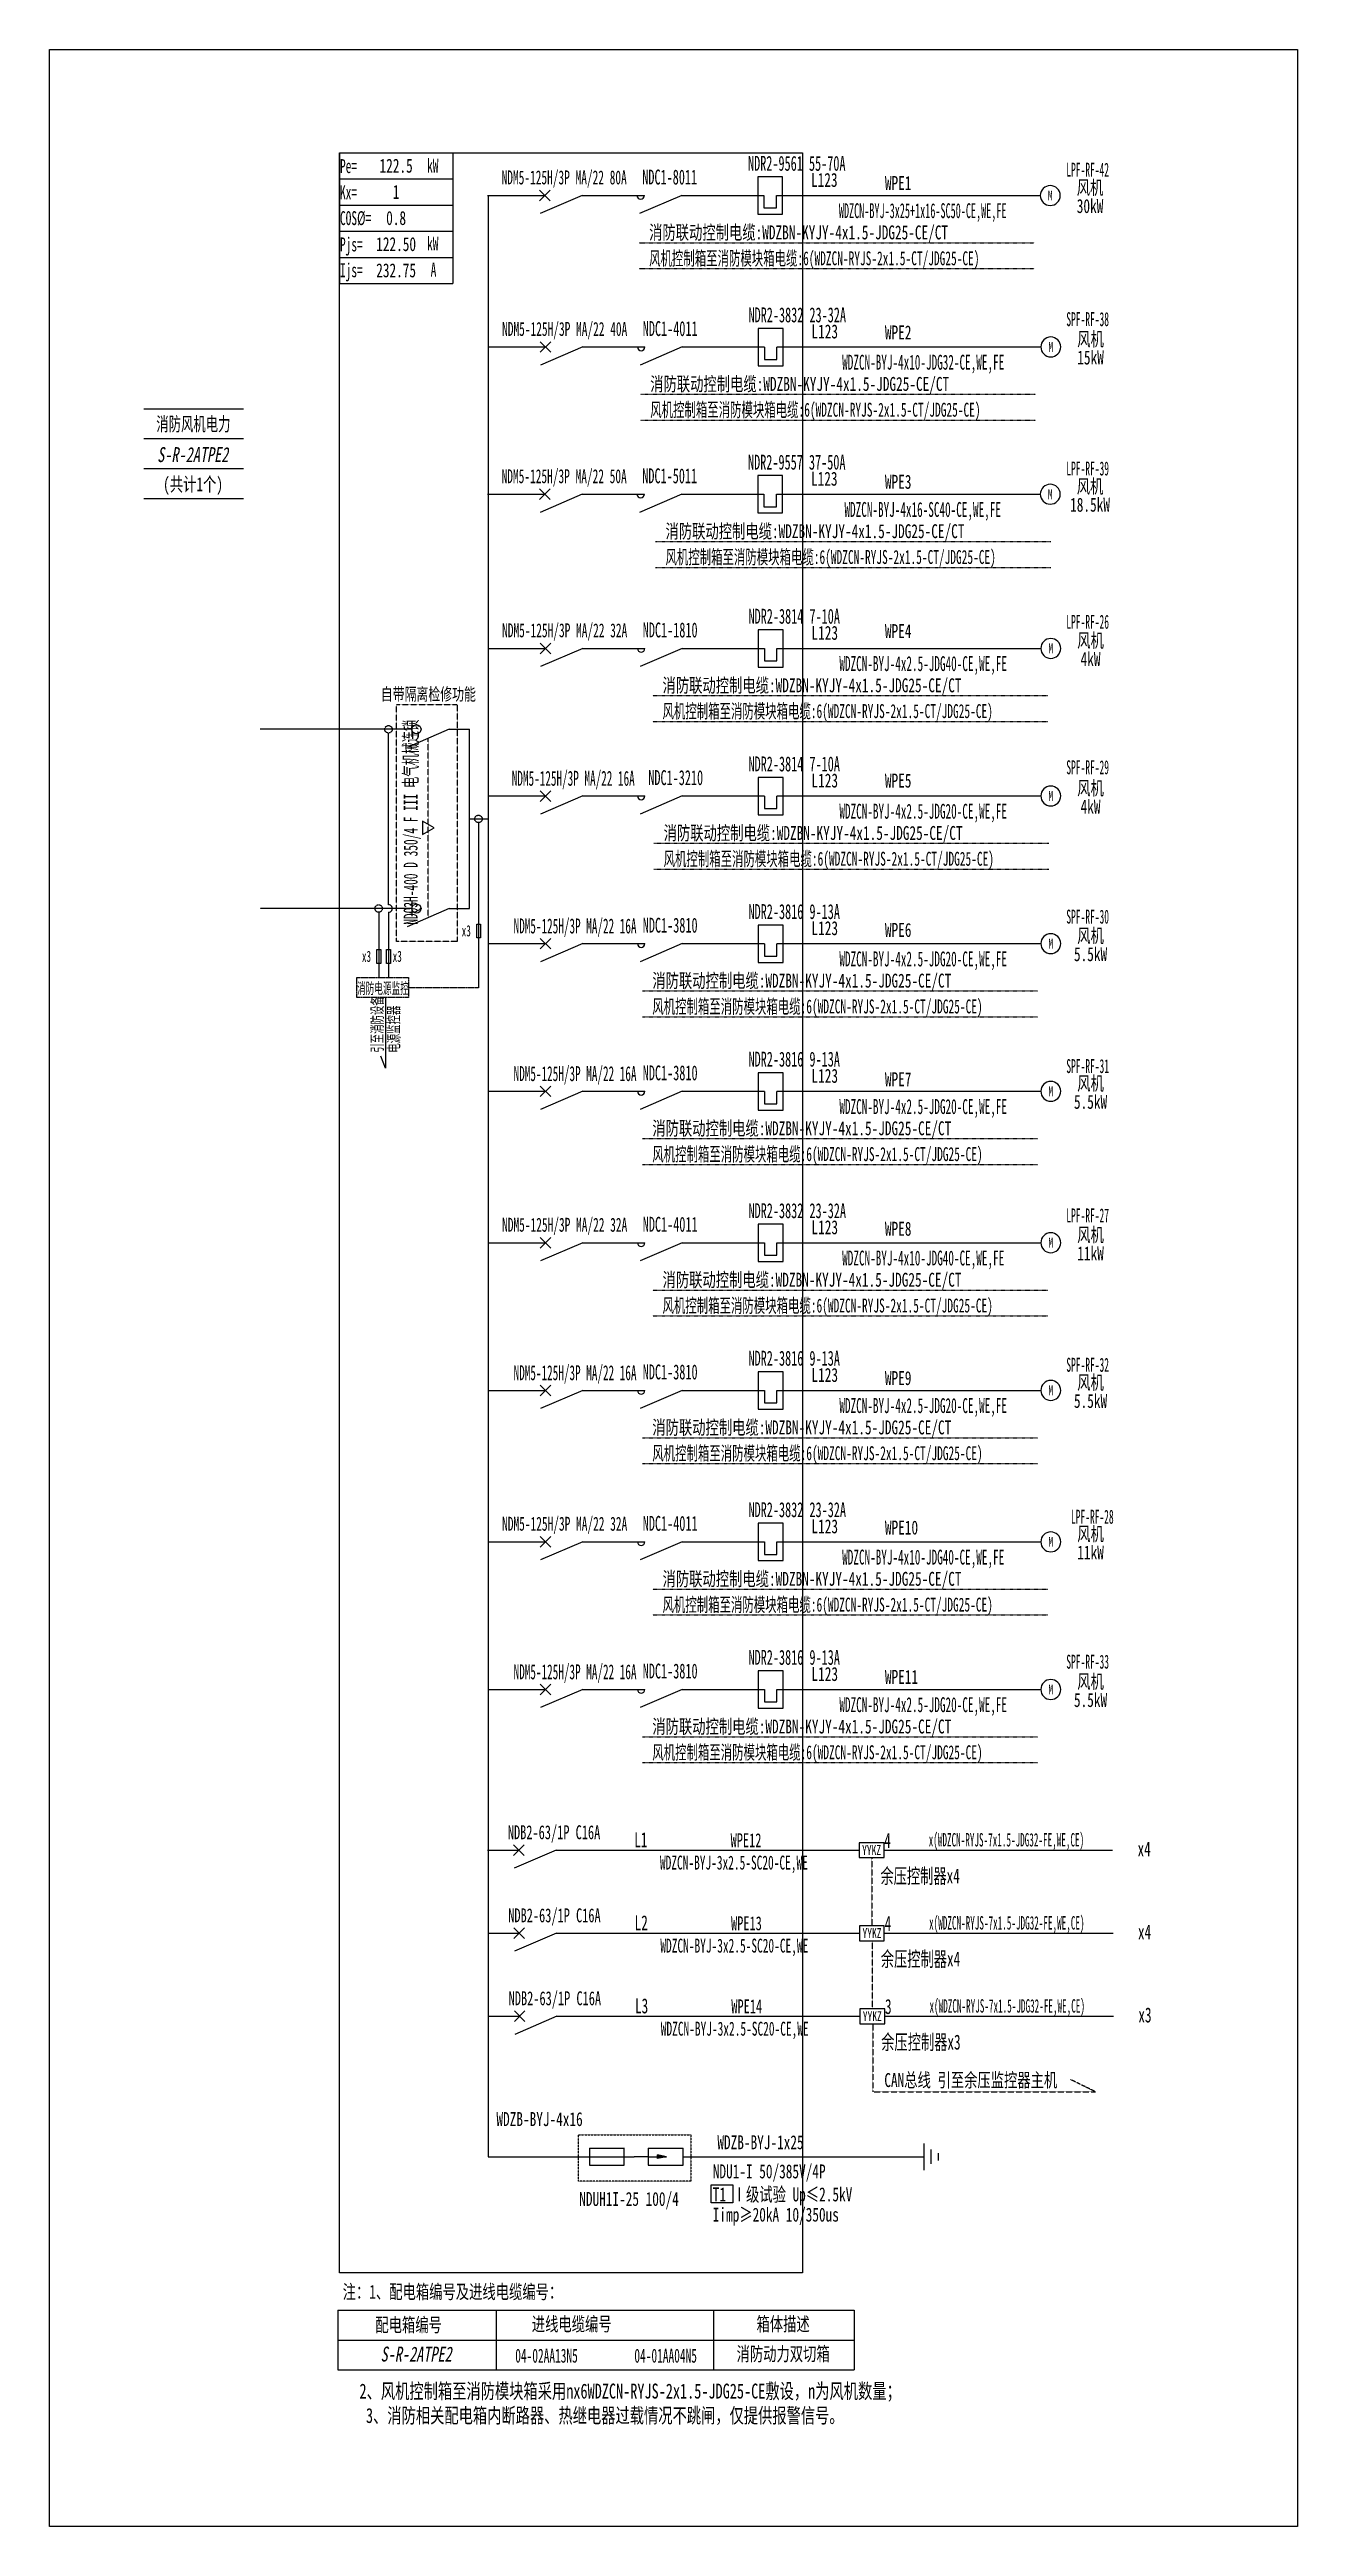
# Model space of a CAD drawing. Extents: x 414261 to 415519, y 318426 to 320922.
import ezdxf
from ezdxf.enums import TextEntityAlignment as Align

# ---------------------------------------------------------------- set-up
doc = ezdxf.new("R2010")
doc.units = 0
doc.header["$MEASUREMENT"] = 0
for name, pattern in [('_点划线L', [1.9, 1.5, -0.17, 0.06, -0.17]), ('DASH', [0.35, 0.25, -0.1]), ('DASHDOT', [1, 0.5, -0.25, 0, -0.25]), ('DASHED', [0.75, 0.5, -0.25]), ('DASHED2', [0.375, 0.25, -0.125])]:
    doc.linetypes.add(name, pattern=pattern)
for name, color, linetype in [('D_E_Eqpm(强电设备)', 100, 'Continuous'), ('D_E_Eqpm（强电设备）', 100, 'Continuous'), ('D_E_Text(强电文字)', 51, 'Continuous'), ('D_E_Text（强电文字）', 51, 'Continuous'), ('D_E_Wire(强电线缆)', 10, 'Continuous'), ('D_E_WireEm（强电应急照明线缆）', 10, 'DASHED'), ('D_E_Wire（强电线缆）', 10, 'Continuous'), ('D_Em_Eqpm（消防设备）', 100, 'Continuous'), ('D_T_TableDim（表格尺寸）', 255, 'Continuous'), ('E_E_Text（强电文字）', 51, 'Continuous'), ('系统图', 220, 'Continuous')]:
    doc.layers.add(name, color=color, linetype=linetype)
doc.styles.add('$1$电气', font='', dxfattribs={"width": 0.7})
doc.styles.add('$1$电气箱', font='simhei.ttf', dxfattribs={"width": 0.8, "oblique": 10})
doc.styles.add('电气', font='', dxfattribs={"width": 0.7})
doc.styles.add('电气箱', font='simhei.ttf', dxfattribs={"width": 0.8, "oblique": 10})
doc.styles.get('$1$电气').set_extended_font_data('SimSun')
doc.styles.get('电气').set_extended_font_data('SimSun')

# ---------------------------------------------------------------- blocks, each defined once
blk = doc.blocks.new('A$C670F4C17')
at = {"layer": 'D_E_Wire（强电线缆）', "linetype": 'DASHDOT', "ltscale": 0.5}
blk.add_line((0, 0), (7936, 0), dxfattribs=at)
at = {"layer": 'D_E_Text（强电文字）', "style": '电气', "width": 0.7}
blk.add_text('消防联动控制电缆:WDZBN-KYJY-4x1.5-JDG25-CE/CT', height=280, dxfattribs=at).set_placement((198, 68))
blk = doc.blocks.new('A$C70CE04DF')
at = {"layer": 'D_E_Wire（强电线缆）', "linetype": 'DASHDOT', "ltscale": 0.5}
blk.add_line((0, 0), (7936, 0), dxfattribs=at)
at = {"layer": 'D_E_Text（强电文字）', "style": '电气', "width": 0.6}
blk.add_text('风机控制箱至消防模块箱电缆:6(WDZCN-RYJS-2x1.5-CT/JDG25-CE)', height=280, dxfattribs=at).set_placement((198, 68))
blk = doc.blocks.new('1')
at = {"layer": 'D_E_Eqpm(强电设备)'}
for p, q in [((-314387, 61832), (-314387, 61082)), ((-313887, 61832), (-314387, 61832)), ((-313887, 61082), (-313887, 61832)), ((-314262, 61457), (-314262, 61207)), ((-314262, 61207), (-314012, 61207)), ((-314012, 61207), (-314012, 61457)), ((-314387, 61082), (-313887, 61082))]:
    blk.add_line(p, q, dxfattribs=at)
blk = doc.blocks.new('电机')
at = {"layer": 'D_E_Eqpm（强电设备）'}
for start, end in [(90, 180), (180, 270), (0, 90), (270, 0)]:
    blk.add_arc((0, 0), 200, start, end, dxfattribs=at)
at = {"layer": 'D_E_Eqpm（强电设备）', "color": 51, "style": '电气', "width": 0.7}
blk.add_text('M', height=200, dxfattribs=at).set_placement((0, 0), align=Align.MIDDLE)

msp = doc.modelspace()

# ---------------------------------------------------------------- linework, layer by layer
at = {"linetype": 'DASHED'}
for p, q in [((414553.3, 318682.2, 0), (414553.3, 320818.5, 0)), ((414553.3, 320818.5, 0), (415020, 320818.5, 0)), ((415020, 320818.5, 0), (415020, 318682.2, 0)), ((415020, 318682.2, 0), (414553.3, 318682.2, 0))]:
    msp.add_line(p, q, dxfattribs=at)
at = {"linetype": 'DASHED2', "elevation": 0}
msp.add_lwpolyline([(414794.2, 318821.2), (414907.5, 318821.2), (414907.5, 318774.5), (414794.2, 318774.5)], close=True, dxfattribs=at)
at = {"layer": 'D_E_Eqpm(强电设备)', "color": 100}
for p, q in [((414755, 320770.1, 0), (414765.7, 320780.8, 0)), ((414765.7, 320770.1, 0), (414755, 320780.8, 0)), ((414765.7, 320780.8, 0), (414755, 320770.1, 0)), ((414755, 320780.8, 0), (414765.7, 320770.1, 0)), ((414798, 320775.4, 0), (414755.5, 320757.2, 0)), ((414898.3, 320775.4, 0), (414855.8, 320757.2, 0)), ((414755.5, 320617.4, 0), (414766.2, 320628.1, 0)), ((414766.2, 320617.4, 0), (414755.5, 320628.1, 0)), ((414766.2, 320628.1, 0), (414755.5, 320617.4, 0)), ((414755.5, 320628.1, 0), (414766.2, 320617.4, 0)), ((414798.5, 320622.8, 0), (414756, 320604.5, 0)), ((414898.8, 320622.8, 0), (414856.3, 320604.5, 0)), ((414755, 320469, 0), (414765.7, 320479.7, 0)), ((414765.7, 320469, 0), (414755, 320479.7, 0)), ((414765.7, 320479.7, 0), (414755, 320469, 0)), ((414755, 320479.7, 0), (414765.7, 320469, 0)), ((414798, 320474.4, 0), (414755.5, 320456.1, 0)), ((414898.3, 320474.4, 0), (414855.8, 320456.1, 0)), ((414755.5, 320313.7, 0), (414766.2, 320324.4, 0)), ((414766.2, 320313.7, 0), (414755.5, 320324.4, 0)), ((414766.2, 320324.4, 0), (414755.5, 320313.7, 0)), ((414755.5, 320324.4, 0), (414766.2, 320313.7, 0)), ((414798.5, 320319, 0), (414756, 320300.8, 0)), ((414898.8, 320319, 0), (414856.3, 320300.8, 0)), ((414755.5, 320164.9, 0), (414766.2, 320175.6, 0)), ((414766.2, 320164.9, 0), (414755.5, 320175.6, 0)), ((414766.2, 320175.6, 0), (414755.5, 320164.9, 0)), ((414755.5, 320175.6, 0), (414766.2, 320164.9, 0)), ((414798.5, 320170.3, 0), (414756, 320152, 0)), ((414898.8, 320170.3, 0), (414856.3, 320152, 0)), ((414755.5, 320016.2, 0), (414766.2, 320026.8, 0)), ((414766.2, 320016.2, 0), (414755.5, 320026.8, 0)), ((414766.2, 320026.8, 0), (414755.5, 320016.2, 0)), ((414755.5, 320026.8, 0), (414766.2, 320016.2, 0)), ((414798.5, 320021.5, 0), (414756, 320003.3, 0)), ((414898.8, 320021.5, 0), (414856.3, 320003.3, 0)), ((414755.5, 319867.4, 0), (414766.2, 319878, 0)), ((414766.2, 319867.4, 0), (414755.5, 319878, 0)), ((414766.2, 319878, 0), (414755.5, 319867.4, 0)), ((414755.5, 319878, 0), (414766.2, 319867.4, 0)), ((414798.5, 319872.7, 0), (414756, 319854.5, 0)), ((414898.8, 319872.7, 0), (414856.3, 319854.5, 0)), ((414755.5, 319714.8, 0), (414766.2, 319725.4, 0)), ((414766.2, 319714.8, 0), (414755.5, 319725.4, 0)), ((414766.2, 319725.4, 0), (414755.5, 319714.8, 0)), ((414755.5, 319725.4, 0), (414766.2, 319714.8, 0)), ((414798.5, 319720.1, 0), (414756, 319701.9, 0)), ((414898.8, 319720.1, 0), (414856.3, 319701.9, 0)), ((414755.5, 319566, 0), (414766.2, 319576.6, 0)), ((414766.2, 319566, 0), (414755.5, 319576.6, 0)), ((414766.2, 319576.6, 0), (414755.5, 319566, 0)), ((414755.5, 319576.6, 0), (414766.2, 319566, 0)), ((414798.5, 319571.3, 0), (414756, 319553.1, 0)), ((414898.8, 319571.3, 0), (414856.3, 319553.1, 0)), ((414755.5, 319413.4, 0), (414766.2, 319424, 0)), ((414766.2, 319413.4, 0), (414755.5, 319424, 0)), ((414766.2, 319424, 0), (414755.5, 319413.4, 0)), ((414755.5, 319424, 0), (414766.2, 319413.4, 0)), ((414798.5, 319418.7, 0), (414756, 319400.5, 0)), ((414898.8, 319418.7, 0), (414856.3, 319400.5, 0)), ((414755.5, 319264.6, 0), (414766.2, 319275.2, 0)), ((414766.2, 319264.6, 0), (414755.5, 319275.2, 0)), ((414766.2, 319275.2, 0), (414755.5, 319264.6, 0)), ((414755.5, 319275.2, 0), (414766.2, 319264.6, 0)), ((414798.5, 319269.9, 0), (414756, 319251.7, 0)), ((414898.8, 319269.9, 0), (414856.3, 319251.7, 0))]:
    msp.add_line(p, q, dxfattribs=at)
at = {"layer": 'D_E_Eqpm(强电设备)'}
for p, q in [((414805.2, 318807.6, 0), (414840.5, 318807.6, 0)), ((414805.2, 318807.6, 0), (414805.2, 318790.5, 0)), ((414805.2, 318790.5, 0), (414840.4, 318790.5, 0)), ((414840.4, 318790.5, 0), (414840.4, 318807.6, 0)), ((414864.5, 318799.1, 0), (414850.3, 318799.1, 0)), ((414864.5, 318807.6, 0), (414899.8, 318807.6, 0)), ((414864.5, 318807.6, 0), (414864.5, 318790.5, 0)), ((414864.5, 318799.1, 0), (414882.8, 318799.1, 0)), ((414864.5, 318790.5, 0), (414899.7, 318790.5, 0)), ((414882.8, 318799.1, 0), (414873.9, 318800.9, 0)), ((414873.9, 318797.3, 0), (414873.9, 318800.9, 0)), ((414882.8, 318799.1, 0), (414873.9, 318797.3, 0)), ((414899.7, 318790.5, 0), (414899.7, 318807.6, 0))]:
    msp.add_line(p, q, dxfattribs=at)
at = {"layer": 'D_E_Eqpm(强电设备)', "color": 100}
for centre in [(414856.9, 320775.4, 0), (414857.4, 320622.8, 0), (414856.9, 320474.4, 0), (414857.4, 320319, 0), (414857.4, 320170.3, 0), (414857.4, 320021.5, 0), (414857.4, 319872.7, 0), (414857.4, 319720.1, 0), (414857.4, 319571.3, 0), (414857.4, 319418.7, 0), (414857.4, 319269.9, 0)]:
    msp.add_arc(centre, 3.76, 180, 0, dxfattribs=at)
at = {"layer": 'D_E_Eqpm(强电设备)'}
msp.add_solid([(414873.9, 318797.3, 0), (414882.8, 318799.1, 0), (414873.9, 318800.9, 0)], dxfattribs=at)
at = {"layer": 'D_E_Eqpm（强电设备）'}
for p, q in [((414664, 320237.5, 0), (414621.5, 320219.3, 0)), ((414626.4, 320230, 0), (414626.4, 320245, 0)), ((414626.4, 320049.3, 0), (414626.4, 320064.4, 0)), ((414664, 320056.9, 0), (414621.5, 320038.6, 0)), ((414728.8, 319102.7, 0), (414739.4, 319113.3, 0)), ((414739.4, 319102.7, 0), (414728.8, 319113.3, 0)), ((414728.8, 319102.7, 0), (414739.4, 319113.3, 0)), ((414739.4, 319102.7, 0), (414728.8, 319113.3, 0)), ((414771.8, 319108, 0), (414729.3, 319089.8, 0)), ((414771.8, 319108, 0), (414729.3, 319089.8, 0)), ((414729.2, 319019, 0), (414739.8, 319029.6, 0)), ((414739.8, 319019, 0), (414729.2, 319029.6, 0)), ((414729.2, 319019, 0), (414739.8, 319029.6, 0)), ((414739.8, 319019, 0), (414729.2, 319029.6, 0)), ((414772.1, 319024.3, 0), (414729.7, 319006.1, 0)), ((414772.1, 319024.3, 0), (414729.7, 319006.1, 0)), ((414729.6, 318935.3, 0), (414740.2, 318946, 0)), ((414740.2, 318935.3, 0), (414729.6, 318946, 0)), ((414729.6, 318935.3, 0), (414740.2, 318946, 0)), ((414740.2, 318935.3, 0), (414729.6, 318946, 0)), ((414772.5, 318940.6, 0), (414730, 318922.4, 0)), ((414772.5, 318940.6, 0), (414730, 318922.4, 0))]:
    msp.add_line(p, q, dxfattribs=at)
at = {"layer": 'D_E_Eqpm（强电设备）', "linetype": 'DASH'}
msp.add_line((414642.8, 320047.7, 0), (414642.8, 320228.4, 0), dxfattribs=at)
at = {"layer": 'D_E_Eqpm（强电设备）', "elevation": 0}
msp.add_lwpolyline([(414648.6, 320138.1), (414637, 320144.8), (414637, 320131.4)], close=True, dxfattribs=at)
at = {"layer": 'D_E_Eqpm（强电设备）'}
for centre in [(414630.9, 320237.5, 0), (414630.9, 320056.9, 0)]:
    msp.add_circle(centre, 4.58, dxfattribs=at)
at = {"layer": 'D_E_Text（强电文字）'}
for p, q in [((414553.3, 320818.5, 0), (414667.5, 320818.5, 0)), ((414553.3, 320818.5, 0), (414553.3, 320686.8, 0)), ((414667.5, 320818.5, 0), (414667.5, 320686.8, 0)), ((414553.3, 320792.1, 0), (414667.5, 320792.1, 0)), ((414553.3, 320765.8, 0), (414667.5, 320765.8, 0)), ((414553.3, 320739.5, 0), (414667.5, 320739.5, 0)), ((414553.3, 320713.1, 0), (414667.5, 320713.1, 0)), ((414553.3, 320686.8, 0), (414667.5, 320686.8, 0))]:
    msp.add_line(p, q, dxfattribs=at)
at = {"layer": 'D_E_Text（强电文字）', "elevation": 0}
msp.add_lwpolyline([(414928, 318770.6), (414949.8, 318770.6), (414949.8, 318752.6), (414928, 318752.6)], close=True, dxfattribs=at)
at = {"layer": 'D_E_Wire(强电线缆)', "color": 10}
for p, q in [((414702.6, 320775.4, 0), (414760.3, 320775.4, 0)), ((414798, 320775.4, 0), (414860.7, 320775.4, 0)), ((414898.3, 320775.4, 0), (414981.1, 320775.4, 0)), ((414993.7, 320775.4, 0), (415259.7, 320775.4, 0)), ((414703.1, 320622.8, 0), (414760.8, 320622.8, 0)), ((414798.5, 320622.8, 0), (414861.2, 320622.8, 0)), ((414898.8, 320622.8, 0), (414981.6, 320622.8, 0)), ((414994.2, 320622.8, 0), (415260.2, 320622.8, 0)), ((414702.6, 320474.4, 0), (414760.3, 320474.4, 0)), ((414798, 320474.4, 0), (414860.7, 320474.4, 0)), ((414898.3, 320474.4, 0), (414981.1, 320474.4, 0)), ((414993.7, 320474.4, 0), (415259.7, 320474.4, 0)), ((414703.1, 320319, 0), (414760.8, 320319, 0)), ((414798.5, 320319, 0), (414861.2, 320319, 0)), ((414898.8, 320319, 0), (414981.6, 320319, 0)), ((414994.2, 320319, 0), (415260.2, 320319, 0)), ((414703.1, 320170.3, 0), (414760.8, 320170.3, 0)), ((414798.5, 320170.3, 0), (414861.2, 320170.3, 0)), ((414898.8, 320170.3, 0), (414981.6, 320170.3, 0)), ((414994.2, 320170.3, 0), (415260.2, 320170.3, 0)), ((414703.1, 320021.5, 0), (414760.8, 320021.5, 0)), ((414798.5, 320021.5, 0), (414861.2, 320021.5, 0)), ((414898.8, 320021.5, 0), (414981.6, 320021.5, 0)), ((414994.2, 320021.5, 0), (415260.2, 320021.5, 0)), ((414703.1, 319872.7, 0), (414760.8, 319872.7, 0)), ((414798.5, 319872.7, 0), (414861.2, 319872.7, 0)), ((414898.8, 319872.7, 0), (414981.6, 319872.7, 0)), ((414994.2, 319872.7, 0), (415260.2, 319872.7, 0)), ((414703.1, 319720.1, 0), (414760.8, 319720.1, 0)), ((414798.5, 319720.1, 0), (414861.2, 319720.1, 0)), ((414898.8, 319720.1, 0), (414981.6, 319720.1, 0)), ((414994.2, 319720.1, 0), (415260.2, 319720.1, 0)), ((414703.1, 319571.3, 0), (414760.8, 319571.3, 0)), ((414798.5, 319571.3, 0), (414861.2, 319571.3, 0)), ((414898.8, 319571.3, 0), (414981.6, 319571.3, 0)), ((414994.2, 319571.3, 0), (415260.2, 319571.3, 0)), ((414703.1, 319418.7, 0), (414760.8, 319418.7, 0)), ((414798.5, 319418.7, 0), (414861.2, 319418.7, 0)), ((414898.8, 319418.7, 0), (414981.6, 319418.7, 0)), ((414994.2, 319418.7, 0), (415260.2, 319418.7, 0)), ((414703.1, 319269.9, 0), (414760.8, 319269.9, 0)), ((414798.5, 319269.9, 0), (414861.2, 319269.9, 0)), ((414898.8, 319269.9, 0), (414981.6, 319269.9, 0)), ((414994.2, 319269.9, 0), (415260.2, 319269.9, 0))]:
    msp.add_line(p, q, dxfattribs=at)
at = {"layer": 'D_E_WireEm（强电应急照明线缆）'}
msp.add_line((414626.4, 320056.9, 0), (414473.2, 320056.9, 0), dxfattribs=at)
at = {"layer": 'D_E_Wire（强电线缆）'}
for p, q in [((414703.1, 320775.4, 0), (414703.1, 318799.1, 0)), ((414626.4, 320237.5, 0), (414473.2, 320237.5, 0)), ((414664, 320237.5, 0), (414684.3, 320237.5, 0)), ((414684.3, 320056.9, 0), (414684.3, 320237.5, 0)), ((414602.7, 320060.6, 0), (414602.7, 320233.7, 0)), ((414684.3, 320147.2, 0), (414702.6, 320147.2, 0)), ((414693.4, 320143.4, 0), (414693.4, 319977, 0)), ((414592.8, 320053.1, 0), (414592.8, 319987.4, 0)), ((414602.6, 320053.1, 0), (414602.6, 319987.4, 0)), ((414664, 320056.9, 0), (414684.3, 320056.9, 0)), ((414599.6, 319967.3, 0), (414599.6, 319896.1, 0)), ((414599.6, 319896.1, 0), (414595.1, 319908.1, 0)), ((414702.6, 319108, 0), (414734.1, 319108, 0)), ((414771.8, 319108, 0), (415077.1, 319108, 0)), ((415102.2, 319108, 0), (415332.7, 319108, 0)), ((414702.9, 319024.3, 0), (414734.5, 319024.3, 0)), ((414772.1, 319024.3, 0), (415077.5, 319024.3, 0)), ((415102.5, 319024.3, 0), (415333.1, 319024.3, 0)), ((414703.3, 318940.6, 0), (414734.9, 318940.6, 0)), ((414772.5, 318940.6, 0), (415077.8, 318940.6, 0)), ((415102.9, 318940.6, 0), (415333.5, 318940.6, 0)), ((414703.1, 318799.1, 0), (414850.3, 318799.1, 0)), ((414899.7, 318799.1, 0), (415142.6, 318799.1, 0)), ((415142.6, 318785.7, 0), (415142.6, 318812.5, 0)), ((415149.9, 318791.8, 0), (415149.9, 318806.4, 0)), ((415157.3, 318795.4, 0), (415157.3, 318802.7, 0))]:
    msp.add_line(p, q, dxfattribs=at)
at = {"layer": 'D_E_Wire（强电线缆）', "linetype": '_点划线L'}
msp.add_line((414693.4, 319977, 0), (414622.8, 319977, 0), dxfattribs=at)
at = {"layer": 'D_E_Wire（强电线缆）', "linetype": 'DASH'}
for p, q in [((415090, 319100.5, 0), (415090, 319031.8, 0)), ((415090.4, 319016.8, 0), (415090.4, 318948.2, 0)), ((415090.8, 318933.1, 0), (415090.8, 318864.5, 0)), ((415090.8, 318864.5, 0), (415315.5, 318864.5, 0)), ((415315.5, 318864.5, 0), (415290.2, 318876.9, 0))]:
    msp.add_line(p, q, dxfattribs=at)
at = {"layer": 'D_E_Wire（强电线缆）', "linetype": 'DASH', "elevation": 0}
msp.add_lwpolyline([(414610.8, 320262.6), (414672, 320262.6), (414672, 320023.7), (414610.8, 320023.7)], close=True, dxfattribs=at)
at = {"layer": 'D_E_Wire（强电线缆）', "elevation": 0}
for points in [[(414691.6, 320041.2), (414695.5, 320041.2), (414695.5, 320027.3), (414691.6, 320027.3)], [(414591, 320015.5), (414594.9, 320015.5), (414594.9, 320001.6), (414591, 320001.6)], [(414600.8, 320015.5), (414604.7, 320015.5), (414604.7, 320001.6), (414600.8, 320001.6)]]:
    msp.add_lwpolyline(points, close=True, dxfattribs=at)
at = {"layer": 'D_E_Wire（强电线缆）', "linetype": '_点划线L', "elevation": 0}
msp.add_lwpolyline([(414570.8, 319987.4), (414622.8, 319987.4), (414622.8, 319967.3), (414570.8, 319967.3)], close=True, dxfattribs=at)
at = {"layer": 'D_E_Wire（强电线缆）', "linetype": '_点划线L'}
for centre in [(414602.7, 320237.5, 0), (414693.4, 320147.2, 0), (414592.8, 320056.9, 0)]:
    msp.add_circle(centre, 3.76, dxfattribs=at)
at = {"layer": 'D_E_Wire（强电线缆）'}
msp.add_arc((414602.7, 320056.9, 0), 3.76, 269.5766, 90, dxfattribs=at)
at = {"layer": 'D_Em_Eqpm（消防设备）', "elevation": 0}
for points in [[(415077.1, 319100.5), (415102.2, 319100.5), (415102.2, 319115.5), (415077.1, 319115.5)], [(415077.5, 319016.8), (415102.5, 319016.8), (415102.5, 319031.8), (415077.5, 319031.8)], [(415077.8, 318933.1), (415102.9, 318933.1), (415102.9, 318948.2), (415077.8, 318948.2)]]:
    msp.add_lwpolyline(points, close=True, dxfattribs=at)
at = {"layer": 'D_T_TableDim（表格尺寸）', "color": 255}
for p, q in [((414356.2, 320560.5, 0), (414456.6, 320560.5, 0)), ((414356.2, 320530.4, 0), (414456.6, 320530.4, 0)), ((414356.2, 320500.3, 0), (414456.6, 320500.3, 0)), ((414356.2, 320500.3, 0), (414456.6, 320500.3, 0)), ((414356.2, 320500.3, 0), (414456.6, 320500.3, 0)), ((414356.2, 320500.3, 0), (414456.6, 320500.3, 0)), ((414356.2, 320500.3, 0), (414456.6, 320500.3, 0)), ((414356.2, 320470.2, 0), (414456.6, 320470.2, 0))]:
    msp.add_line(p, q, dxfattribs=at)
at = {"layer": 'D_T_TableDim（表格尺寸）', "ltscale": 3.5}
for p, q in [((414551.8, 318644.4, 0), (415072.1, 318644.4, 0)), ((414551.8, 318644.4, 0), (414551.8, 318584.2, 0)), ((414711.3, 318644.4, 0), (414711.3, 318584.2, 0)), ((414930.2, 318644.4, 0), (414930.2, 318584.2, 0)), ((415072.1, 318644.4, 0), (415072.1, 318584.2, 0)), ((414551.8, 318614.3, 0), (415072.1, 318614.3, 0)), ((414551.8, 318614.3, 0), (415072.1, 318614.3, 0)), ((414711.3, 318614.3, 0), (414711.3, 318584.2, 0)), ((414551.8, 318584.2, 0), (415072.1, 318584.2, 0))]:
    msp.add_line(p, q, dxfattribs=at)
at = {"layer": '系统图', "ltscale": 9973.992009}
msp.add_lwpolyline([(414261, 320922.5), (415519, 320922.5), (415519, 318426.5), (414261, 318426.5)], close=True, dxfattribs=at)

# ---------------------------------------------------------------- block references
at = {"layer": 'D_E_Eqpm(强电设备)', "color": 100, "xscale": 0.05017867239152882, "yscale": 0.05017867239152882, "zscale": 0.05017867239152882}
for p in [(430750.4, 317691.6, 0), (430750.9, 317538.9, 0), (430750.4, 317390.5, 0), (430750.9, 317235.2, 0), (430750.9, 317086.4, 0), (430750.9, 316937.6, 0), (430750.9, 316788.8, 0), (430750.9, 316636.2, 0), (430750.9, 316487.5, 0), (430750.9, 316334.8, 0), (430750.9, 316186.1, 0)]:
    msp.add_blockref('1', p, dxfattribs=at)
at = {"layer": 'D_E_Eqpm（强电设备）', "xscale": 0.05017867239152882, "yscale": 0.05017867239152882, "zscale": 0.05017867239152882}
for p in [(415269.8, 320775.4, 0), (415270.3, 320622.8, 0), (415269.8, 320474.4, 0), (415270.3, 320319, 0), (415270.3, 320170.3, 0), (415270.3, 320021.5, 0), (415270.3, 319872.7, 0), (415270.3, 319720.1, 0), (415270.3, 319571.3, 0), (415270.3, 319418.7, 0), (415270.3, 319269.9, 0)]:
    msp.add_blockref('电机', p, dxfattribs=at)
at = {"layer": 'D_E_Wire（强电线缆）', "xscale": 0.05017867239152882, "yscale": 0.05017867239152882, "zscale": 0.05017867239152882}
for name, p in [('A$C670F4C17', (414855.5, 320727.8, 0)), ('A$C70CE04DF', (414855.5, 320701.7, 0)), ('A$C670F4C17', (414856.6, 320575.1, 0)), ('A$C70CE04DF', (414856.6, 320549.1, 0)), ('A$C670F4C17', (414872, 320426.7, 0)), ('A$C70CE04DF', (414872, 320400.7, 0)), ('A$C670F4C17', (414869, 320271.4, 0)), ('A$C70CE04DF', (414869, 320245.4, 0)), ('A$C670F4C17', (414870.1, 320122.6, 0)), ('A$C70CE04DF', (414870.1, 320096.6, 0)), ('A$C670F4C17', (414858.7, 319973.8, 0)), ('A$C70CE04DF', (414858.7, 319947.8, 0)), ('A$C670F4C17', (414858.7, 319825, 0)), ('A$C70CE04DF', (414858.7, 319799, 0)), ('A$C670F4C17', (414869, 319672.4, 0)), ('A$C70CE04DF', (414869, 319646.4, 0)), ('A$C670F4C17', (414858.7, 319523.6, 0)), ('A$C70CE04DF', (414858.7, 319497.6, 0)), ('A$C670F4C17', (414869, 319371, 0)), ('A$C70CE04DF', (414869, 319345, 0)), ('A$C670F4C17', (414858.7, 319222.2, 0)), ('A$C70CE04DF', (414858.7, 319196.2, 0))]:
    msp.add_blockref(name, p, dxfattribs=at)

# ---------------------------------------------------------------- texts
at = {"layer": 'D_E_Text(强电文字)', "color": 51, "style": '电气'}
for s, height, width, p in [('NDR2-9561 55-70A', 15.054, 0.6, (414965.1, 320800.3, 0)), ('NDC1-8011', 15.05, 0.6, (414858.5, 320786.5, 0)), ('NDR2-3832 23-32A', 15.054, 0.6, (414965.6, 320647.6, 0)), ('NDC1-4011', 15.05, 0.6, (414859, 320633.8, 0)), ('NDR2-9557 37-50A', 15.054, 0.6, (414965.1, 320499.2, 0)), ('NDC1-5011', 15.05, 0.6, (414858.5, 320485.4, 0)), ('NDM5-125H/3P MA/22 16A', 15.054, 0.55, (414727, 320180.6, 0)), ('NDC1-3210', 15.05, 0.6, (414864.6, 320181.3, 0)), ('NDR2-3814 7-10A', 15.054, 0.6, (414965.6, 320195.1, 0)), ('NDM5-125H/3P MA/22 16A', 15.054, 0.55, (414728.8, 320031.8, 0)), ('NDC1-3810', 15.05, 0.6, (414859, 320032.6, 0)), ('NDR2-3816 9-13A', 15.054, 0.6, (414965.6, 320046.3, 0)), ('NDR2-3816 9-13A', 15.054, 0.6, (414965.6, 319897.6, 0)), ('NDM5-125H/3P MA/22 16A', 15.054, 0.55, (414728.8, 319883, 0)), ('NDC1-3810', 15.05, 0.6, (414859, 319883.8, 0)), ('NDC1-4011', 15.05, 0.6, (414859, 319731.2, 0)), ('NDR2-3832 23-32A', 15.054, 0.6, (414965.6, 319744.9, 0)), ('NDM5-125H/3P MA/22 16A', 15.054, 0.55, (414728.8, 319581.6, 0)), ('NDC1-3810', 15.05, 0.6, (414859, 319582.4, 0)), ('NDR2-3816 9-13A', 15.054, 0.6, (414965.6, 319596.2, 0)), ('NDC1-4011', 15.05, 0.6, (414859, 319429.8, 0)), ('NDR2-3832 23-32A', 15.054, 0.6, (414965.6, 319443.6, 0)), ('NDM5-125H/3P MA/22 16A', 15.054, 0.55, (414728.8, 319280.2, 0)), ('NDC1-3810', 15.05, 0.6, (414859, 319281, 0)), ('NDR2-3816 9-13A', 15.054, 0.6, (414965.6, 319294.8, 0))]:
    msp.add_text(s, height=height, dxfattribs=dict(at, width=width)).set_placement(p)
for s, width, p in [('WDZCN-BYJ-3x25+1x16-SC50-CE,WE,FE', 0.5, (415141.2, 320758.3, 0)), ('WDZCN-BYJ-4x10-JDG32-CE,WE,FE', 0.55, (415141.7, 320605.6, 0)), ('WDZCN-BYJ-4x2.5-JDG20-CE,WE,FE', 0.55, (415141.7, 320153.1, 0)), ('WDZCN-BYJ-4x2.5-JDG20-CE,WE,FE', 0.55, (415141.7, 320004.3, 0)), ('WDZCN-BYJ-4x2.5-JDG20-CE,WE,FE', 0.55, (415141.7, 319855.5, 0)), ('WDZCN-BYJ-4x10-JDG40-CE,WE,FE', 0.55, (415141.7, 319702.9, 0)), ('WDZCN-BYJ-4x2.5-JDG20-CE,WE,FE', 0.55, (415141.7, 319554.2, 0)), ('WDZCN-BYJ-4x10-JDG40-CE,WE,FE', 0.55, (415141.7, 319401.5, 0)), ('WDZCN-BYJ-4x2.5-JDG20-CE,WE,FE', 0.55, (415141.7, 319252.8, 0))]:
    msp.add_text(s, height=15.054, dxfattribs=dict(at, width=width)).set_placement(p, align=Align.MIDDLE)
at = {"layer": 'D_E_Text(强电文字)', "color": 1, "style": '电气', "width": 0.55}
msp.add_text('WDZCN-BYJ-4x16-SC40-CE,WE,FE', height=15.054, dxfattribs=at).set_placement((415141.2, 320457.2, 0), align=Align.MIDDLE)
at = {"layer": 'D_E_Text(强电文字)', "color": 51, "true_color": 0xffff7f, "style": '电气'}
for s, height, width, p in [('NDC1-1810', 15.05, 0.6, (414859, 320330.1, 0)), ('NDR2-3814 7-10A', 15.054, 0.6, (414965.6, 320343.9, 0)), ('NDU1-I 50/385V/4P', 14.05, 0.7, (414929.6, 318777.3, 0))]:
    msp.add_text(s, height=height, dxfattribs=dict(at, width=width)).set_placement(p)
at = {"layer": 'D_E_Text(强电文字)', "color": 51, "true_color": 0xffff7f, "style": '电气', "width": 0.55}
msp.add_text('WDZCN-BYJ-4x2.5-JDG40-CE,WE,FE', height=15.054, dxfattribs=at).set_placement((415141.7, 320301.9, 0), align=Align.MIDDLE)
at = {"layer": 'D_E_Text(强电文字)', "style": '电气', "width": 0.7}
for s, p in [('WDZB-BYJ-4x16', (414711.5, 318830, 0)), ('WDZB-BYJ-1x25', (414934.2, 318806.6, 0)), ('T1 Ⅰ级试验 Up≤2.5kV ', (414929.6, 318754.1, 0)), ('Iimp≥20kA 10/350us', (414929.6, 318733.7, 0))]:
    msp.add_text(s, height=14.05, dxfattribs=at).set_placement(p)
at = {"layer": 'D_E_Text（强电文字）', "linetype": 'Continuous', "style": '电气', "width": 0.6}
for s, height, p in [('Pe=', 14.05, (414553.8, 320798, 0)), ('kW', 14.05, (414641.6, 320798.5, 0)), ('Kx=', 14.05, (414553.8, 320771.6, 0)), ('COS%%C=', 14.05, (414553.8, 320745.6, 0)), ('Pjs=', 14.05, (414553.8, 320719.1, 0)), ('kW', 14.05, (414641.6, 320720, 0)), ('Ijs=', 14.05, (414553.8, 320693.1, 0)), ('A', 14.1, (414645.2, 320693.7, 0))]:
    msp.add_text(s, height=height, dxfattribs=at).set_placement(p)
at = {"layer": 'D_E_Text（强电文字）'}
for s, style, width, p in [('NDM5-125H/3P MA/22 80A', '电气', 0.6, (414779.8, 320792.5, 0)), ('风机', '电气', 0.7, (415309.9, 320783.7, 0)), ('30kW', '电气', 0.7, (415309.9, 320765, 0)), ('NDM5-125H/3P MA/22 40A', '电气', 0.6, (414780.3, 320639.8, 0)), ('风机', '电气', 0.7, (415310.4, 320631, 0)), ('15kW', '电气', 0.7, (415310.4, 320612.4, 0)), ('消防风机电力', '$1$电气', 0.65, (414406, 320545.4, 0)), ('NDM5-125H/3P MA/22 50A', '电气', 0.6, (414779.8, 320491.4, 0)), ('风机', '电气', 0.7, (415309.9, 320482.6, 0)), ('18.5kW', '电气', 0.7, (415309.9, 320464, 0)), ('NDM5-125H/3P MA/22 32A', '电气', 0.6, (414780.3, 320336.1, 0)), ('风机', '电气', 0.7, (415310.4, 320327.3, 0)), ('风机', '电气', 0.7, (415310.4, 320178.5, 0)), ('4kW', '电气', 0.7, (415310.4, 320159.9, 0)), ('风机', '电气', 0.7, (415310.4, 320029.8, 0)), ('5.5kW', '电气', 0.7, (415310.4, 320011.1, 0)), ('风机', '电气', 0.7, (415310.4, 319881, 0)), ('5.5kW', '电气', 0.7, (415310.4, 319862.3, 0)), ('NDM5-125H/3P MA/22 32A', '电气', 0.6, (414780.3, 319737.1, 0)), ('风机', '电气', 0.7, (415310.4, 319728.4, 0)), ('11kW', '电气', 0.7, (415310.4, 319709.7, 0)), ('风机', '电气', 0.7, (415310.4, 319579.6, 0)), ('5.5kW', '电气', 0.7, (415310.4, 319560.9, 0)), ('NDM5-125H/3P MA/22 32A', '电气', 0.6, (414780.3, 319435.8, 0)), ('风机', '电气', 0.7, (415310.4, 319427, 0)), ('11kW', '电气', 0.7, (415310.4, 319408.3, 0)), ('5.5kW', '电气', 0.7, (415310.4, 319259.5, 0)), ('风机', '电气', 0.7, (415310.4, 319278.2, 0)), ('NDB2-63/1P C16A', '电气', 0.65, (414769.6, 319124.9, 0)), ('WDZCN-BYJ-3x2.5-SC20-CE,WE', '电气', 0.6, (414950.9, 319093.8, 0)), ('NDB2-63/1P C16A', '电气', 0.65, (414770, 319041.2, 0)), ('WDZCN-BYJ-3x2.5-SC20-CE,WE', '电气', 0.6, (414951.3, 319010.1, 0)), ('NDB2-63/1P C16A', '电气', 0.65, (414770.4, 318957.6, 0)), ('WDZCN-BYJ-3x2.5-SC20-CE,WE', '电气', 0.6, (414951.7, 318926.4, 0)), ('CAN总线 引至余压监控器主机', '电气', 0.7, (415189.7, 318876.7, 0)), ('进线电缆编号', '电气', 0.7, (414787.4, 318630.8, 0)), ('箱体描述', '电气', 0.7, (415000.5, 318630.8, 0)), ('配电箱编号', '电气', 0.7, (414623, 318630, 0)), ('04-02AA13N5', '电气', 0.6, (414762, 318598.5, 0)), ('04-01AA04N5', '电气', 0.6, (414882.1, 318598.5, 0)), ('消防动力双切箱', '电气', 0.7, (415000.5, 318600.7, 0))]:
    msp.add_text(s, height=14.05, dxfattribs=dict(at, style=style, width=width)).set_placement(p, align=Align.MIDDLE)
at = {"layer": 'D_E_Text（强电文字）', "style": '电气'}
for s, height, width, p in [('L123', 14.05, 0.7, (415028.6, 320784.1, 0)), ('L123', 14.05, 0.7, (415029.1, 320631.4, 0)), ('L123', 14.05, 0.7, (415028.6, 320483, 0)), ('L123', 14.05, 0.7, (415029.1, 320327.7, 0)), ('自带隔离检修功能', 12.54, 0.7, (414595, 320266.7, 0)), ('L123', 14.05, 0.7, (415029.1, 320178.9, 0)), ('WPE5', 14.05, 0.7, (415103.1, 320178.8, 0)), ('x3', 11.29, 0.6, (414676.5, 320028.8, 0)), ('L123', 14.05, 0.7, (415029.1, 320030.1, 0)), ('WPE6', 14.05, 0.7, (415103.1, 320028.3, 0)), ('x3', 11.29, 0.6, (414575.9, 320003.1, 0)), ('x3', 11.29, 0.6, (414606.9, 320003.1, 0)), ('消防电源监控', 11.29, 0.55, (414571, 319970.9, 0)), ('L123', 14.05, 0.7, (415029.1, 319881.3, 0)), ('WPE7', 14.05, 0.7, (415103.1, 319877.8, 0)), ('L123', 14.05, 0.7, (415029.1, 319728.7, 0)), ('WPE8', 14.05, 0.7, (415103.1, 319727.2, 0)), ('L123', 14.05, 0.7, (415029.1, 319579.9, 0)), ('WPE9', 14.05, 0.7, (415103.1, 319576.7, 0)), ('L123', 14.05, 0.7, (415029.1, 319427.3, 0)), ('WPE10', 14.05, 0.7, (415103.1, 319426.1, 0)), ('L123', 14.05, 0.7, (415029.1, 319278.5, 0)), ('WPE11', 14.05, 0.7, (415103.1, 319275.6, 0)), ('注：1、配电箱编号及进线电缆编号：', 14.05, 0.7, (414556.5, 318656, 0)), (' 2、风机控制箱至消防模块箱采用nx6WDZCN-RYJS-2x1.5-JDG25-CE敷设，n为风机数量；', 15.054, 0.7, (414566.3, 318555.4, 0)), ('3、消防相关配电箱内断路器、热继电器过载情况不跳闸，仅提供报警信号。', 15.054, 0.7, (414580, 318530.8, 0))]:
    msp.add_text(s, height=height, dxfattribs=dict(at, width=width)).set_placement(p)
at = {"layer": 'D_E_Text（强电文字）', "color": 51, "style": '电气', "width": 0.7}
for s, p in [('WPE1', (415103.1, 320781, 0)), ('WPE2', (415103.1, 320630.4, 0)), ('WPE3', (415103.1, 320479.9, 0)), ('WPE4', (415103.1, 320329.4, 0))]:
    msp.add_text(s, height=14.05, dxfattribs=at).set_placement(p)
at = {"layer": 'D_E_Text（强电文字）', "color": 51, "style": '电气', "width": 0.5}
for s, height, p in [('LPF-RF-42', 14.05, (415307.5, 320794.4, 0)), ('SPF-RF-38', 14.05, (415307.5, 320643.8, 0)), ('LPF-RF-39', 14.05, (415307.5, 320493.3, 0)), ('LPF-RF-26', 14.05, (415307.5, 320338.8, 0)), ('SPF-RF-29', 14.05, (415307.5, 320192.2, 0)), ('SPF-RF-30', 14.05, (415307.5, 320041.7, 0)), ('SPF-RF-31', 14.05, (415307.5, 319891.1, 0)), ('LPF-RF-27', 14.05, (415307.5, 319740.6, 0)), ('SPF-RF-32', 14.05, (415307.5, 319590.1, 0)), ('x(WDZCN-RYJS-7x1.5-JDG32-FE,WE,CE)', 13.548, (415225.6, 319111.7, 0)), ('x(WDZCN-RYJS-7x1.5-JDG32-FE,WE,CE)', 13.548, (415226, 319028, 0)), ('x(WDZCN-RYJS-7x1.5-JDG32-FE,WE,CE)', 13.548, (415226.4, 318944.3, 0))]:
    msp.add_text(s, height=height, dxfattribs=at).set_placement(p, align=Align.CENTER)
at = {"layer": 'D_E_Text（强电文字）', "color": 7, "style": '$1$电气箱', "oblique": 10, "width": 0.7}
msp.add_text('S-R-2ATPE2', height=15.05, dxfattribs=at).set_placement((414405.4, 320514.3, 0), align=Align.MIDDLE)
at = {"layer": 'D_E_Text（强电文字）'}
for s, style, width, p in [('(共计1个)', '$1$电气', 0.7, (414405.7, 320477.4, 0)), ('LPF-RF-28', '电气', 0.5, (415312.2, 319437, 0)), ('SPF-RF-33', '电气', 0.5, (415307.5, 319290.9, 0))]:
    msp.add_text(s, height=14.05, dxfattribs=dict(at, style=style, width=width)).set_placement(p, align=Align.CENTER)
at = {"layer": 'D_E_Text（强电文字）', "color": 51, "true_color": 0xffff7f, "style": '电气', "width": 0.7}
msp.add_text('4kW', height=14.05, dxfattribs=at).set_placement((415310.4, 320308.6, 0), align=Align.MIDDLE)
at = {"layer": 'D_E_Text（强电文字）', "style": '电气', "width": 0.6}
msp.add_text('NDQ3H-400 D 350/4 F III 电气机械连锁', height=14.05, rotation=90, dxfattribs=at).set_placement((414625.7, 320143.9, 0), align=Align.MIDDLE)
for s, p in [('引至消防设备', (414596.9, 319911.6, 0)), ('电源监控器', (414613.6, 319911.6, 0))]:
    msp.add_text(s, height=11.29, rotation=90, dxfattribs=at).set_placement(p)
at = {"layer": 'D_E_Text（强电文字）', "color": 51, "true_color": 0xffff7f, "style": '电气', "width": 0.7}
msp.add_text('NDUH1I-25 100/4', height=14.05, dxfattribs=at).set_placement((414795, 318749.5, 0))
at = {"layer": 'D_E_Text（强电文字）', "style": '电气箱', "oblique": 10, "width": 0.7}
msp.add_text('S-R-2ATPE2', height=15.05, dxfattribs=at).set_placement((414630.6, 318600.2, 0), align=Align.MIDDLE)
at = {"layer": 'D_E_Text（强电文字）', "width": 114.146, "attachment_point": 5, "style": '电气'}
for s, insert, char_height in [('122.5', (414610.4, 320805.3, 0), 14.05), ('1', (414610.4, 320779, 0), 14.1), ('0.8', (414610.4, 320752.6, 0), 14.05), ('{\\C200;122.50}', (414610.4, 320726.3, 0), 14.05), ('{\\C200;232.75}', (414610.4, 320699.9, 0), 14.05)]:
    msp.add_mtext(s, dxfattribs=dict(at, insert=insert, char_height=char_height))
at = {"layer": 'D_Em_Eqpm（消防设备）', "color": 51, "style": '电气', "width": 0.7}
for p in [(415089.7, 319103.1, 0), (415090.1, 319019.4, 0), (415090.4, 318935.7, 0)]:
    msp.add_text('YYKZ', height=10.04, dxfattribs=at).set_placement(p, align=Align.CENTER)
at = {"layer": 'E_E_Text（强电文字）', "linetype": 'Continuous', "style": '电气', "width": 0.65}
for s, height, p in [('L1', 15.05, (414850.4, 319111, 0)), ('4', 15.1, (415102.4, 319110.2, 0)), ('x4', 15.05, (415357.8, 319101.7, 0)), ('余压控制器x4', 15.05, (415098.6, 319074.5, 0)), ('L2', 15.05, (414850.8, 319027.3, 0)), ('4', 15.1, (415102.8, 319026.6, 0)), ('x4', 15.05, (415358.2, 319018, 0)), ('余压控制器x4', 15.05, (415099, 318990.8, 0)), ('L3', 15.05, (414851.2, 318943.6, 0)), ('3', 15.1, (415103.2, 318942.9, 0)), ('x3', 15.05, (415358.6, 318934.4, 0)), ('余压控制器x3', 15.05, (415099.4, 318907.1, 0))]:
    msp.add_text(s, height=height, dxfattribs=at).set_placement(p)
for s, p in [('WPE12', (414963.1, 319111, 0)), ('WPE13', (414963.5, 319027.3, 0)), ('WPE14', (414963.8, 318943.6, 0))]:
    msp.add_text(s, height=14.05, dxfattribs=at).set_placement(p, align=Align.CENTER)

doc.saveas('drawing.dxf')
